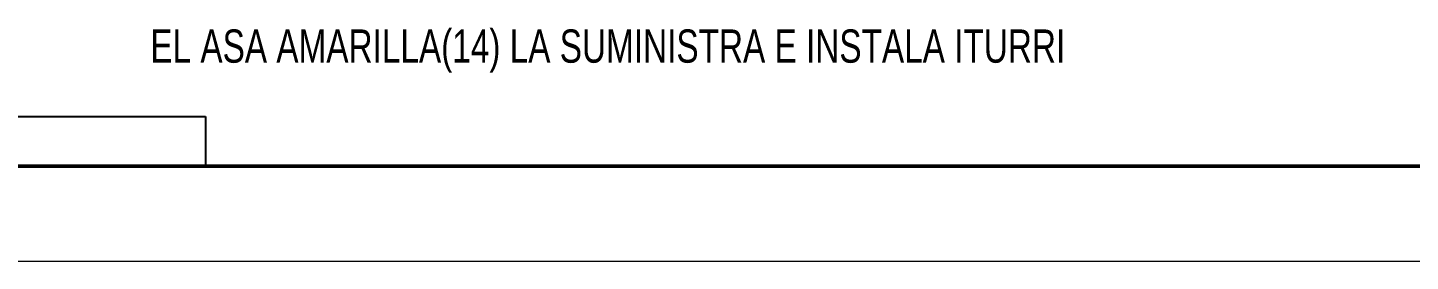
# Model space of a CAD drawing. Header units: millimetres. Extents: x -7982 to 6300, y -38 to 5016.
# Drawn here: x 1183 to 3368, y 0 to 369 of the extents above; entities that cross this region are included whole.
import ezdxf

# ---------------------------------------------------------------- set-up
doc = ezdxf.new("R2010")
doc.units = ezdxf.units.MM
doc.header["$LTSCALE"] = 15
doc.layers.add('FORMATO', color=7, linetype='Continuous')
doc.layers.add('SLD-0', color=179, linetype='Continuous')
doc.styles.add('SLDTEXTSTYLE1', font='TXT', dxfattribs={"width": 0.75})

msp = doc.modelspace()

# ---------------------------------------------------------------- linework, layer by layer
at = {"color": 7, "linetype": 'Continuous', "lineweight": 50}
msp.add_line((300, 150), (6150, 150), dxfattribs=at)
at = {"color": 7, "linetype": 'Continuous', "lineweight": 18}
msp.add_line((112.96, 0), (6300, 0), dxfattribs=at)
at = {"layer": 'SLD-0'}
for p, q in [((300.03, 228.68), (1464.43, 228.68)), ((1464.43, 228.68), (1464.43, 150))]:
    msp.add_line(p, q, dxfattribs=at)

# ---------------------------------------------------------------- texts
at = {"layer": 'FORMATO', "color": 7, "insert": (1377.08, 366.01), "char_height": 52.5, "attachment_point": 1, "style": 'SLDTEXTSTYLE1'}
msp.add_mtext('EL ASA AMARILLA(14) LA SUMINISTRA E INSTALA ITURRI', dxfattribs=at)

doc.saveas('drawing.dxf')
